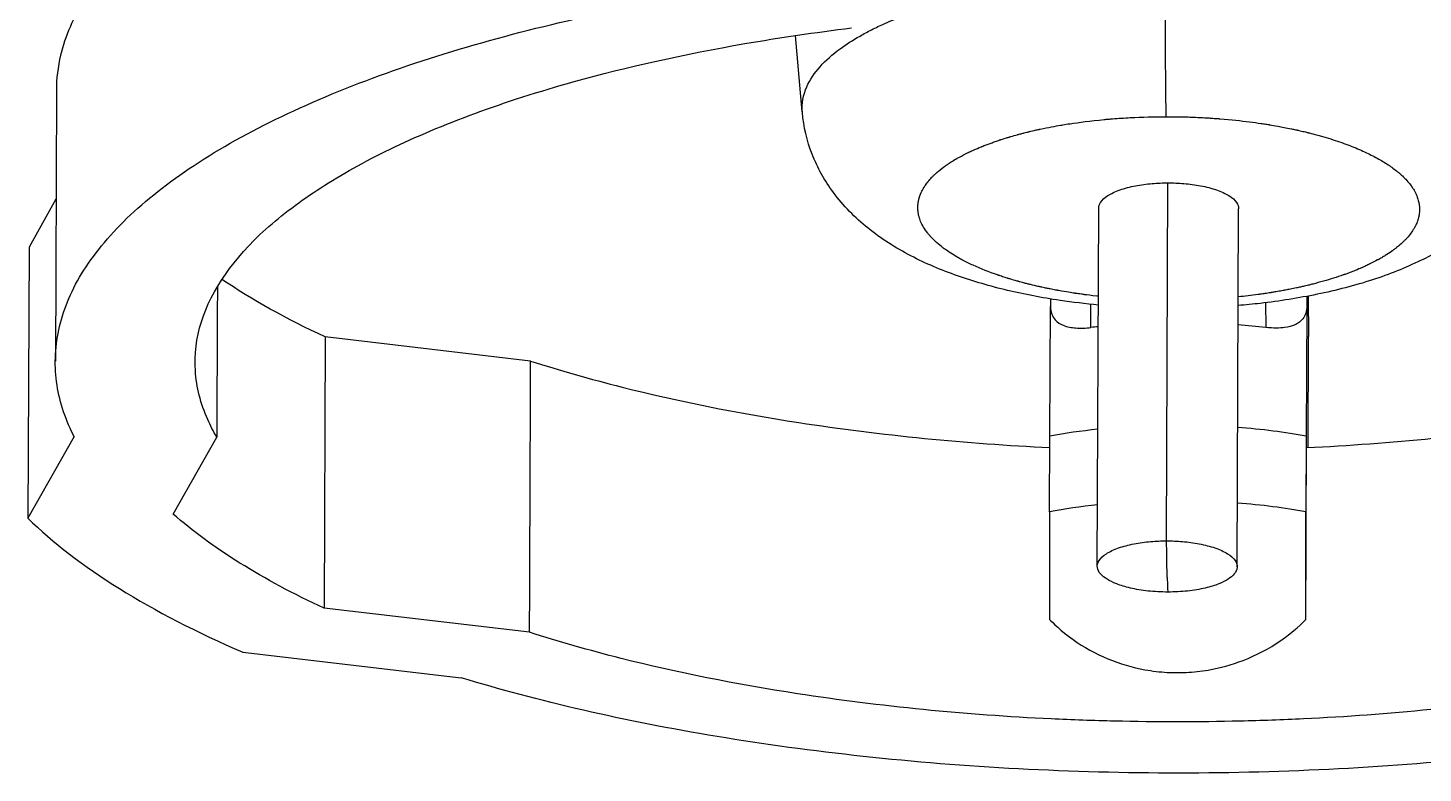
# Model space of a CAD drawing. Header units: millimetres. Extents: x 48717 to 75522, y 76128 to 88842.
# Drawn here: x 59709.5 to 59829.3, y 81555.5 to 81619.4 of the extents above; entities that cross this region are included whole.
import ezdxf

# ---------------------------------------------------------------- set-up
doc = ezdxf.new("R2010")
doc.units = ezdxf.units.MM
doc.layers.add('Top (Plan) View2-DV90-S1B-002a', color=140, linetype='Continuous')

# ---------------------------------------------------------------- blocks, each defined once
blk = doc.blocks.new('*U874')
at = {"layer": 'Top (Plan) View2-DV90-S1B-002a', "color": 0, "linetype": 'ByBlock', "lineweight": -2}
for p, q in [((59775.98, 81612.2), (59775.4, 81618.74)), ((59711.97, 81614.07), (59711.88, 81590.8)), ((59807.25, 81575.39), (59807.37, 81606.1)), ((59711.93, 81604.69), (59709.62, 81600.6)), ((59801.3, 81573.22), (59801.43, 81603.93)), ((59813.31, 81573.17), (59813.43, 81603.88)), ((59709.62, 81600.6), (59709.53, 81577.34)), ((59797.28, 81596.15), (59797.28, 81595.49)), ((59800.76, 81593.69), (59800.75, 81595.69)), ((59815.75, 81595.82), (59815.76, 81593.69)), ((59819.28, 81596.37), (59819.28, 81595.51)), ((59819.41, 81596.39), (59819.44, 81592.93)), ((59797.24, 81584.41), (59797.28, 81595.5)), ((59819.28, 81595.51), (59819.24, 81584.41)), ((59735.04, 81592.88), (59734.95, 81569.62)), ((59752.67, 81590.82), (59735.04, 81592.88)), ((59819.4, 81583.4), (59819.44, 81592.93)), ((59713.49, 81584.34), (59709.53, 81577.34)), ((59722, 81577.69), (59725.74, 81584.29)), ((59797.21, 81577.89), (59797.24, 81584.41)), ((59819.24, 81584.41), (59819.21, 81577.89)), ((59819.24, 81576.88), (59819.26, 81583.39)), ((59752.58, 81567.55), (59734.95, 81569.62)), ((59727.97, 81565.84), (59746.7, 81563.65))]:
    blk.add_line(p, q, dxfattribs=at)
at = {"layer": 'Top (Plan) View2-DV90-S1B-002a', "color": 0, "linetype": 'ByBlock', "lineweight": -2, "extrusion": (0, 0, -1)}
for centre, end_param in [((59767.78, 81605.25), -0.708809), ((59767.69, 81581.98), -0.5642)]:
    blk.add_ellipse(centre, major_axis=(-51.98, 8.17), ratio=0.402931, start_param=-0.954329, end_param=end_param, dxfattribs=at)
at = {"layer": 'Top (Plan) View2-DV90-S1B-002a', "color": 0, "linetype": 'ByBlock', "lineweight": -2}
for points, knots in [([(59719.46, 81627.55), (59719.1, 81627.24), (59718.76, 81626.93), (59716.77, 81625.06), (59715.43, 81623.47), (59713.41, 81620.27), (59712.71, 81618.65), (59712.09, 81616.05), (59711.97, 81615.05), (59711.97, 81614.07)], [2.5941271, 2.5941271, 2.5941271, 2.5941271, 2.6531414, 2.6531414, 2.9479349, 2.9479349, 3.2427284, 3.2427284, 3.4275355, 3.4275355, 3.4275355, 3.4275355]), ([(59713.49, 81584.34), (59713.46, 81584.4), (59713.43, 81584.45), (59712.68, 81585.98), (59712.19, 81587.5), (59711.78, 81590.6), (59711.86, 81592.19), (59712.62, 81595.39), (59713.31, 81597), (59715.34, 81600.2), (59716.68, 81601.8), (59719.98, 81604.91), (59721.95, 81606.42), (59726.48, 81609.34), (59729.03, 81610.74), (59734.63, 81613.36), (59737.67, 81614.6), (59744.14, 81616.87), (59747.57, 81617.91), (59754.67, 81619.78), (59758.34, 81620.61), (59765.96, 81622.08), (59769.9, 81622.72), (59773.85, 81623.24)], [-3.843407, -3.843407, -3.843407, -3.843407, -3.832315, -3.832315, -3.537522, -3.537522, -3.242728, -3.242728, -2.947935, -2.947935, -2.653141, -2.653141, -2.358348, -2.358348, -2.063554, -2.063554, -1.768761, -1.768761, -1.473967, -1.473967, -1.179174, -1.179174, -0.873245, -0.873245, -0.873245, -0.873245]), ([(59775.99, 81612.14), (59775.92, 81612.9), (59776.3, 81614.91), (59778.35, 81617.09), (59780.59, 81618.52), (59781.92, 81619.24), (59783.78, 81620.12), (59787.39, 81621.48), (59793.91, 81623.01), (59801.1, 81623.8), (59805.65, 81623.92), (59807.16, 81623.92)], [0.2405012, 0.2405012, 0.2405012, 0.2405012, 0.2708333, 0.3229167, 0.34375, 0.3541667, 0.3645833, 0.3958333, 0.4375, 0.4791667, 0.5000039, 0.5000039, 0.5000039, 0.5000039]), ([(59807.22, 81611.78), (59807.21, 81612.2), (59807.2, 81612.81), (59807.19, 81613.65), (59807.19, 81614.07), (59807.18, 81614.54), (59807.18, 81615.05), (59807.17, 81615.82), (59807.17, 81616.68), (59807.16, 81617.59), (59807.16, 81618.5), (59807.16, 81619.45), (59807.16, 81620.39), (59807.16, 81621.63), (59807.16, 81622.85), (59807.16, 81623.92)], [0.0001055, 0.0001055, 0.0001055, 0.0001055, 0.25, 0.25, 0.25, 0.375, 0.375, 0.375, 0.5625, 0.5625, 0.5625, 0.75, 0.75, 0.75, 1, 1, 1, 1]), ([(59725.73, 81584.29), (59725.44, 81584.79), (59725.18, 81585.29), (59724.35, 81587.18), (59723.99, 81588.58), (59723.81, 81591.38), (59723.98, 81592.79), (59725.28, 81596.94), (59727.19, 81599.64), (59730.64, 81602.75), (59731.38, 81603.35), (59733.74, 81605.13), (59735.49, 81606.26), (59738.46, 81607.91), (59739.5, 81608.46), (59742.82, 81610.06), (59745.25, 81611.09), (59750.53, 81613.03), (59753.38, 81613.95), (59760.94, 81616.05), (59765.87, 81617.15), (59774.03, 81618.56), (59777.09, 81619.01), (59780.21, 81619.39)], [1.300813, 1.300813, 1.300813, 1.300813, 1.481966, 1.481966, 1.975955, 1.975955, 2.469944, 2.469944, 3.457922, 3.457922, 3.704916, 3.704916, 4.198905, 4.198905, 4.445899, 4.445899, 4.939888, 4.939888, 5.433877, 5.433877, 6.17486, 6.17486, 6.602891, 6.602891, 6.602891, 6.602891]), ([(59801.4, 81595.62), (59800.28, 81595.73), (59799.18, 81595.86), (59796.56, 81596.25), (59795.05, 81596.53), (59792.11, 81597.23), (59790.68, 81597.65), (59787.91, 81598.62), (59786.57, 81599.18), (59783.99, 81600.53), (59782.75, 81601.31), (59780.51, 81603.11), (59779.51, 81604.12), (59777.92, 81606.27), (59777.29, 81607.38), (59776.39, 81609.7), (59776.1, 81610.93), (59775.99, 81612.14)], [6.316601, 6.316601, 6.316601, 6.316601, 9.725564, 9.725564, 14.625373, 14.625373, 19.685527, 19.685527, 24.919221, 24.919221, 30.419013, 30.419013, 35.657745, 35.657745, 40.137902, 40.137902, 44.392826, 44.392826, 44.392826, 44.392826]), ([(59801.4, 81596.37), (59801.35, 81596.37), (59801.3, 81596.38), (59801.26, 81596.38), (59800.77, 81596.44), (59800.43, 81596.48), (59800.25, 81596.51), (59800.23, 81596.51), (59800.21, 81596.51), (59800.19, 81596.51), (59800.18, 81596.52), (59800.18, 81596.52), (59800.17, 81596.52), (59800.17, 81596.52), (59800.16, 81596.52), (59800.16, 81596.52), (59800.16, 81596.52), (59800.16, 81596.52), (59800.15, 81596.52), (59800.15, 81596.52), (59800.15, 81596.52), (59800.15, 81596.52), (59800.15, 81596.52), (59800.15, 81596.52), (59800.15, 81596.52), (59800.15, 81596.52), (59800.15, 81596.52), (59800.15, 81596.52), (59800.14, 81596.52), (59800.1, 81596.53), (59800.08, 81596.53), (59800.03, 81596.54), (59799.99, 81596.54), (59799.95, 81596.55), (59799.74, 81596.58), (59799.59, 81596.6), (59799.5, 81596.61), (59799.44, 81596.62), (59799.41, 81596.62), (59799.41, 81596.62), (59799.41, 81596.62), (59799.4, 81596.63), (59799.4, 81596.63), (59799.39, 81596.63), (59799.38, 81596.63), (59799.38, 81596.63), (59799.36, 81596.63), (59799.34, 81596.63), (59799.32, 81596.64), (59799.13, 81596.67), (59798.68, 81596.74), (59798, 81596.86), (59797.98, 81596.86), (59797.96, 81596.87), (59797.95, 81596.87), (59797.94, 81596.87), (59797.93, 81596.87), (59797.93, 81596.87), (59797.92, 81596.87), (59797.92, 81596.87), (59797.91, 81596.88), (59797.89, 81596.88), (59797.87, 81596.88), (59797.85, 81596.89), (59797.82, 81596.89), (59797.78, 81596.9), (59797.75, 81596.91), (59797.74, 81596.91), (59797.74, 81596.91), (59797.73, 81596.91), (59797.57, 81596.94), (59797.41, 81596.97), (59797.26, 81597), (59797.21, 81597.01), (59797.17, 81597.02), (59797.13, 81597.03), (59797.01, 81597.05), (59796.9, 81597.07), (59796.78, 81597.1), (59796.7, 81597.12), (59796.62, 81597.13), (59796.55, 81597.15), (59796.51, 81597.16), (59796.47, 81597.17), (59796.43, 81597.17), (59796.39, 81597.18), (59796.35, 81597.19), (59796.32, 81597.2), (59796.3, 81597.2), (59796.3, 81597.2), (59796.3, 81597.2), (59796.21, 81597.22), (59796.02, 81597.27), (59795.73, 81597.34), (59795.68, 81597.35), (59795.62, 81597.36), (59795.56, 81597.38), (59795.53, 81597.38), (59795.5, 81597.39), (59795.47, 81597.4), (59795.46, 81597.4), (59795.44, 81597.41), (59795.43, 81597.41), (59795.42, 81597.41), (59795.41, 81597.41), (59795.41, 81597.42), (59795.4, 81597.42), (59795.4, 81597.42), (59795.39, 81597.42), (59795.39, 81597.42), (59795.38, 81597.42), (59795.38, 81597.42), (59795.28, 81597.45), (59795.17, 81597.47), (59795.08, 81597.5), (59795.07, 81597.5), (59795.07, 81597.5), (59795.07, 81597.5), (59795.01, 81597.52), (59794.95, 81597.53), (59794.89, 81597.55), (59794.82, 81597.57), (59794.74, 81597.59), (59794.67, 81597.61), (59794.64, 81597.62), (59794.6, 81597.63), (59794.57, 81597.63), (59794.55, 81597.64), (59794.54, 81597.64), (59794.52, 81597.65), (59794.51, 81597.65), (59794.51, 81597.65), (59794.5, 81597.66), (59794.49, 81597.66), (59794.49, 81597.66), (59794.48, 81597.66), (59794.47, 81597.66), (59794.47, 81597.66), (59794.47, 81597.66), (59794.46, 81597.67), (59794.42, 81597.68), (59794.35, 81597.7), (59794.23, 81597.73), (59794.05, 81597.78), (59793.79, 81597.86), (59793.76, 81597.87), (59793.72, 81597.88), (59793.69, 81597.89), (59793.68, 81597.9), (59793.66, 81597.9), (59793.64, 81597.91), (59793.63, 81597.91), (59793.63, 81597.91), (59793.62, 81597.91), (59793.61, 81597.91), (59793.61, 81597.92), (59793.6, 81597.92), (59793.6, 81597.92), (59793.59, 81597.92), (59793.59, 81597.92), (59793.46, 81597.96), (59793.33, 81598), (59793.18, 81598.05), (59793.11, 81598.07), (59793.04, 81598.1), (59792.97, 81598.12), (59792.93, 81598.14), (59792.89, 81598.15), (59792.86, 81598.16), (59792.84, 81598.17), (59792.82, 81598.17), (59792.8, 81598.18), (59792.79, 81598.18), (59792.78, 81598.19), (59792.77, 81598.19), (59792.76, 81598.19), (59792.75, 81598.2), (59792.74, 81598.2), (59792.02, 81598.45), (59791.32, 81598.72), (59790.65, 81599.03), (59790.34, 81599.17), (59790.04, 81599.32), (59789.74, 81599.48), (59789.63, 81599.54), (59789.52, 81599.6), (59789.4, 81599.66), (59789.39, 81599.67), (59789.38, 81599.68), (59789.36, 81599.69), (59789.35, 81599.69), (59789.35, 81599.7), (59789.34, 81599.7), (59789.33, 81599.71), (59789.32, 81599.71), (59789.31, 81599.72), (59789.28, 81599.74), (59789.24, 81599.76), (59789.21, 81599.77), (59789.14, 81599.81), (59789.08, 81599.85), (59789.02, 81599.89), (59788.6, 81600.15), (59788.3, 81600.36), (59788.09, 81600.51), (59788.06, 81600.54), (59788.03, 81600.56), (59788, 81600.58), (59787.87, 81600.68), (59787.7, 81600.82), (59787.51, 81600.99), (59787.39, 81601.1), (59787.25, 81601.23), (59787.12, 81601.37), (59787.1, 81601.39), (59787.08, 81601.41), (59787.06, 81601.43), (59787.05, 81601.44), (59787.05, 81601.44), (59787.05, 81601.44), (59787.05, 81601.44), (59787.04, 81601.45), (59787.04, 81601.45), (59787.04, 81601.45), (59787.03, 81601.46), (59787.03, 81601.46), (59787.02, 81601.47), (59787.01, 81601.48), (59787.01, 81601.49), (59786.98, 81601.52), (59786.95, 81601.55), (59786.92, 81601.59), (59786.86, 81601.66), (59786.8, 81601.73), (59786.75, 81601.79), (59786.48, 81602.14), (59786.28, 81602.47), (59786.14, 81602.8), (59786.11, 81602.87), (59786.09, 81602.94), (59786.07, 81603.01), (59786.05, 81603.05), (59786.04, 81603.1), (59786.02, 81603.14), (59786.02, 81603.14), (59786.02, 81603.15), (59786.02, 81603.15), (59786, 81603.24), (59785.97, 81603.32), (59785.96, 81603.41), (59785.95, 81603.45), (59785.94, 81603.49), (59785.94, 81603.53), (59785.94, 81603.53), (59785.94, 81603.53), (59785.94, 81603.53), (59785.94, 81603.53), (59785.94, 81603.53), (59785.94, 81603.53), (59785.94, 81603.53), (59785.94, 81603.53), (59785.94, 81603.54), (59785.94, 81603.54), (59785.93, 81603.55), (59785.93, 81603.56), (59785.93, 81603.61), (59785.91, 81603.71), (59785.9, 81603.86), (59785.9, 81603.86), (59785.9, 81603.86), (59785.9, 81603.87), (59785.9, 81603.87), (59785.9, 81603.87), (59785.9, 81603.88), (59785.9, 81603.88), (59785.9, 81603.89), (59785.9, 81603.89), (59785.9, 81603.9), (59785.9, 81603.91), (59785.9, 81603.92), (59785.9, 81603.92), (59785.9, 81603.92), (59785.9, 81603.93), (59785.9, 81603.96), (59785.9, 81604), (59785.9, 81604.03), (59785.9, 81604.07), (59785.9, 81604.1), (59785.9, 81604.13), (59785.9, 81604.14), (59785.91, 81604.16), (59785.91, 81604.17), (59785.91, 81604.18), (59785.91, 81604.18), (59785.91, 81604.19), (59785.91, 81604.19), (59785.91, 81604.2), (59785.91, 81604.2), (59785.91, 81604.2), (59785.91, 81604.2), (59785.91, 81604.2), (59785.91, 81604.21), (59785.91, 81604.21), (59785.91, 81604.21), (59785.92, 81604.32), (59785.93, 81604.43), (59785.95, 81604.53), (59785.96, 81604.56), (59785.96, 81604.58), (59785.97, 81604.6), (59785.97, 81604.63), (59785.98, 81604.66), (59785.99, 81604.7), (59785.99, 81604.71), (59786, 81604.72), (59786, 81604.73), (59786, 81604.73), (59786, 81604.73), (59786, 81604.73), (59786, 81604.73), (59786, 81604.73), (59786, 81604.73), (59786, 81604.74), (59786, 81604.74), (59786.01, 81604.75), (59786.02, 81604.81), (59786.05, 81604.94), (59786.13, 81605.13), (59786.14, 81605.15), (59786.14, 81605.16), (59786.15, 81605.18), (59786.16, 81605.19), (59786.16, 81605.2), (59786.16, 81605.21), (59786.16, 81605.21), (59786.17, 81605.22), (59786.17, 81605.22), (59786.17, 81605.23), (59786.17, 81605.23), (59786.17, 81605.23), (59786.18, 81605.24), (59786.18, 81605.24), (59786.18, 81605.24), (59786.18, 81605.25), (59786.19, 81605.26), (59786.19, 81605.27), (59786.21, 81605.31), (59786.22, 81605.34), (59786.24, 81605.38), (59786.27, 81605.44), (59786.31, 81605.51), (59786.34, 81605.56), (59786.36, 81605.59), (59786.37, 81605.62), (59786.39, 81605.64), (59786.39, 81605.66), (59786.4, 81605.67), (59786.41, 81605.68), (59786.41, 81605.69), (59786.42, 81605.69), (59786.42, 81605.7), (59786.42, 81605.7), (59786.42, 81605.71), (59786.43, 81605.71), (59786.43, 81605.71), (59786.43, 81605.71), (59786.43, 81605.71), (59786.43, 81605.72), (59786.43, 81605.72), (59786.43, 81605.72), (59786.44, 81605.73), (59786.45, 81605.74), (59786.46, 81605.76), (59786.53, 81605.87), (59786.6, 81605.97), (59786.68, 81606.07), (59786.7, 81606.1), (59786.72, 81606.13), (59786.74, 81606.16), (59786.75, 81606.17), (59786.75, 81606.17), (59786.76, 81606.18), (59786.76, 81606.18), (59786.76, 81606.18), (59786.76, 81606.18), (59786.76, 81606.19), (59786.77, 81606.19), (59786.77, 81606.19), (59786.77, 81606.2), (59786.77, 81606.2), (59786.78, 81606.2), (59786.78, 81606.2), (59786.78, 81606.21), (59786.78, 81606.21), (59786.8, 81606.23), (59786.82, 81606.25), (59786.84, 81606.28), (59786.98, 81606.44), (59787.08, 81606.55), (59787.14, 81606.61), (59787.14, 81606.62), (59787.15, 81606.62), (59787.16, 81606.63), (59787.16, 81606.63), (59787.16, 81606.63), (59787.16, 81606.63), (59787.16, 81606.63), (59787.16, 81606.64), (59787.17, 81606.64), (59787.17, 81606.65), (59787.18, 81606.65), (59787.19, 81606.66), (59787.22, 81606.69), (59787.24, 81606.72), (59787.27, 81606.74), (59787.33, 81606.8), (59787.38, 81606.85), (59787.44, 81606.9), (59787.45, 81606.91), (59787.46, 81606.92), (59787.47, 81606.93), (59787.49, 81606.95), (59787.51, 81606.96), (59787.53, 81606.98), (59787.55, 81607), (59787.56, 81607.01), (59787.58, 81607.02), (59787.59, 81607.03), (59787.6, 81607.05), (59787.62, 81607.06), (59787.62, 81607.06), (59787.62, 81607.06), (59787.62, 81607.06), (59787.67, 81607.1), (59787.86, 81607.27), (59788.23, 81607.54), (59788.23, 81607.54), (59788.23, 81607.54), (59788.23, 81607.54), (59788.26, 81607.56), (59788.28, 81607.58), (59788.31, 81607.59), (59788.32, 81607.6), (59788.34, 81607.62), (59788.35, 81607.63), (59788.36, 81607.63), (59788.37, 81607.64), (59788.38, 81607.64), (59788.38, 81607.64), (59788.38, 81607.65), (59788.39, 81607.65), (59788.39, 81607.65), (59788.39, 81607.65), (59788.4, 81607.66), (59788.4, 81607.66), (59788.4, 81607.66), (59788.41, 81607.66), (59788.48, 81607.71), (59788.57, 81607.77), (59788.68, 81607.85), (59788.8, 81607.92), (59788.93, 81608), (59789.09, 81608.1), (59789.11, 81608.11), (59789.12, 81608.12), (59789.14, 81608.13), (59789.16, 81608.14), (59789.19, 81608.15), (59789.21, 81608.17), (59789.23, 81608.18), (59789.24, 81608.18), (59789.25, 81608.19), (59789.26, 81608.19), (59789.27, 81608.2), (59789.27, 81608.2), (59789.28, 81608.21), (59789.29, 81608.21), (59789.29, 81608.21), (59789.53, 81608.35), (59789.76, 81608.47), (59789.98, 81608.58), (59790.02, 81608.6), (59790.06, 81608.62), (59790.1, 81608.64), (59790.14, 81608.66), (59790.18, 81608.68), (59790.22, 81608.7), (59790.25, 81608.71), (59790.27, 81608.72), (59790.29, 81608.73), (59790.3, 81608.74), (59790.31, 81608.74), (59790.32, 81608.75), (59790.32, 81608.75), (59790.33, 81608.75), (59790.34, 81608.75), (59790.34, 81608.76), (59790.34, 81608.76), (59790.34, 81608.76), (59790.35, 81608.76), (59790.35, 81608.76), (59790.35, 81608.76), (59790.53, 81608.85), (59790.85, 81609), (59791.36, 81609.2), (59791.36, 81609.2), (59791.36, 81609.21), (59791.36, 81609.21), (59791.4, 81609.22), (59791.43, 81609.23), (59791.47, 81609.25), (59791.49, 81609.26), (59791.51, 81609.26), (59791.53, 81609.27), (59791.54, 81609.28), (59791.55, 81609.28), (59791.56, 81609.28), (59791.56, 81609.29), (59791.57, 81609.29), (59791.57, 81609.29), (59791.58, 81609.29), (59791.58, 81609.29), (59791.58, 81609.29), (59791.58, 81609.29), (59791.59, 81609.29), (59791.59, 81609.3), (59791.81, 81609.38), (59792.04, 81609.47), (59792.28, 81609.55), (59792.4, 81609.6), (59792.52, 81609.64), (59792.64, 81609.68), (59792.7, 81609.7), (59792.76, 81609.72), (59792.82, 81609.74), (59792.83, 81609.75), (59792.83, 81609.75), (59792.83, 81609.75), (59792.86, 81609.76), (59792.89, 81609.77), (59792.92, 81609.78), (59792.93, 81609.78), (59792.95, 81609.79), (59792.96, 81609.79), (59792.98, 81609.8), (59792.99, 81609.8), (59793, 81609.8), (59793.01, 81609.81), (59793.01, 81609.81), (59793.01, 81609.81), (59793.05, 81609.82), (59793.22, 81609.87), (59793.52, 81609.97), (59793.55, 81609.98), (59793.58, 81609.99), (59793.62, 81610), (59793.64, 81610), (59793.67, 81610.01), (59793.7, 81610.02), (59793.71, 81610.03), (59793.73, 81610.03), (59793.74, 81610.03), (59793.75, 81610.04), (59793.76, 81610.04), (59793.77, 81610.04), (59793.77, 81610.04), (59793.77, 81610.04), (59793.78, 81610.04), (59793.78, 81610.05), (59793.79, 81610.05), (59793.79, 81610.05), (59793.82, 81610.06), (59793.84, 81610.06), (59793.87, 81610.07), (59794.08, 81610.13), (59794.27, 81610.19), (59794.44, 81610.23), (59794.47, 81610.24), (59794.5, 81610.25), (59794.53, 81610.26), (59794.54, 81610.26), (59794.56, 81610.26), (59794.57, 81610.27), (59794.58, 81610.27), (59794.59, 81610.27), (59794.59, 81610.27), (59794.6, 81610.28), (59794.6, 81610.28), (59794.61, 81610.28), (59794.67, 81610.29), (59794.72, 81610.31), (59794.78, 81610.32), (59794.86, 81610.35), (59794.95, 81610.37), (59795.04, 81610.39), (59795.12, 81610.41), (59795.19, 81610.43), (59795.26, 81610.45), (59795.3, 81610.46), (59795.34, 81610.47), (59795.37, 81610.47), (59795.41, 81610.48), (59795.44, 81610.49), (59795.48, 81610.5), (59795.49, 81610.5), (59795.5, 81610.5), (59795.51, 81610.51), (59795.62, 81610.53), (59795.8, 81610.58), (59796.07, 81610.64), (59796.12, 81610.65), (59796.17, 81610.66), (59796.22, 81610.67), (59796.25, 81610.68), (59796.28, 81610.68), (59796.31, 81610.69), (59796.32, 81610.69), (59796.34, 81610.7), (59796.35, 81610.7), (59796.36, 81610.7), (59796.36, 81610.7), (59796.37, 81610.7), (59796.38, 81610.71), (59796.39, 81610.71), (59796.39, 81610.71), (59797.12, 81610.86), (59797.72, 81610.97), (59798.16, 81611.05), (59798.22, 81611.06), (59798.28, 81611.07), (59798.34, 81611.08), (59798.53, 81611.11), (59798.75, 81611.15), (59798.99, 81611.18), (59799.72, 81611.29), (59800.68, 81611.42), (59801.9, 81611.54), (59802.01, 81611.55), (59802.13, 81611.56), (59802.25, 81611.57), (59802.31, 81611.58), (59802.37, 81611.58), (59802.44, 81611.59), (59802.47, 81611.59), (59802.5, 81611.59), (59802.53, 81611.59), (59802.54, 81611.59), (59802.56, 81611.6), (59802.58, 81611.6), (59802.58, 81611.6), (59802.59, 81611.6), (59802.6, 81611.6), (59802.61, 81611.6), (59802.62, 81611.6), (59802.62, 81611.6), (59803.12, 81611.64), (59803.63, 81611.67), (59804.13, 81611.7), (59805.15, 81611.76), (59806.19, 81611.78), (59807.22, 81611.78)], [0.0505044, 0.0505044, 0.0505044, 0.0505044, 0.0513458, 0.0513458, 0.0513458, 0.060547, 0.060547, 0.060547, 0.0615236, 0.0615236, 0.0615236, 0.0620118, 0.0620118, 0.0620118, 0.062256, 0.062256, 0.062256, 0.0623706, 0.0623706, 0.0623706, 0.062428, 0.062428, 0.062428, 0.0624567, 0.0624567, 0.0624567, 0.0624853, 0.0624853, 0.0624853, 0.062788, 0.062788, 0.062788, 0.0633459, 0.0633459, 0.0633459, 0.0664064, 0.0664064, 0.0664064, 0.0683595, 0.0683595, 0.0683595, 0.0688478, 0.0688478, 0.0688478, 0.0693361, 0.0693361, 0.0693361, 0.0703126, 0.0703126, 0.0703126, 0.0800783, 0.0800783, 0.0800783, 0.0803224, 0.0803224, 0.0803224, 0.0804445, 0.0804445, 0.0804445, 0.0805666, 0.0805666, 0.0805666, 0.0810548, 0.0810548, 0.0810548, 0.0819047, 0.0819047, 0.0819047, 0.0820314, 0.0820314, 0.0820314, 0.0859377, 0.0859377, 0.0859377, 0.0869958, 0.0869958, 0.0869958, 0.0898439, 0.0898439, 0.0898439, 0.091797, 0.091797, 0.091797, 0.0927736, 0.0927736, 0.0927736, 0.0936891, 0.0936891, 0.0936891, 0.0940592, 0.0940592, 0.0940592, 0.0996096, 0.0996096, 0.0996096, 0.1005861, 0.1005861, 0.1005861, 0.1010744, 0.1010744, 0.1010744, 0.1013185, 0.1013185, 0.1013185, 0.1014406, 0.1014406, 0.1014406, 0.1015017, 0.1015017, 0.1015017, 0.1015627, 0.1015627, 0.1015627, 0.1039283, 0.1039283, 0.1039283, 0.1039964, 0.1039964, 0.1039964, 0.1054689, 0.1054689, 0.1054689, 0.1074221, 0.1074221, 0.1074221, 0.1083986, 0.1083986, 0.1083986, 0.1088869, 0.1088869, 0.1088869, 0.1091311, 0.1091311, 0.1091311, 0.1093142, 0.1093142, 0.1093142, 0.1094844, 0.1094844, 0.1094844, 0.112038, 0.112038, 0.112038, 0.1162112, 0.1162112, 0.1162112, 0.1166994, 0.1166994, 0.1166994, 0.1169436, 0.1169436, 0.1169436, 0.1170656, 0.1170656, 0.1170656, 0.1171267, 0.1171267, 0.1171267, 0.1171877, 0.1171877, 0.1171877, 0.121094, 0.121094, 0.121094, 0.1230471, 0.1230471, 0.1230471, 0.1240237, 0.1240237, 0.1240237, 0.124512, 0.124512, 0.124512, 0.1247561, 0.1247561, 0.1247561, 0.1250002, 0.1250002, 0.1250002, 0.1462859, 0.1462859, 0.1462859, 0.1562503, 0.1562503, 0.1562503, 0.1601565, 0.1601565, 0.1601565, 0.1606448, 0.1606448, 0.1606448, 0.160889, 0.160889, 0.160889, 0.1611331, 0.1611331, 0.1611331, 0.1621097, 0.1621097, 0.1621097, 0.1640628, 0.1640628, 0.1640628, 0.1777347, 0.1777347, 0.1777347, 0.1796878, 0.1796878, 0.1796878, 0.1891039, 0.1891039, 0.1891039, 0.1953129, 0.1953129, 0.1953129, 0.1962894, 0.1962894, 0.1962894, 0.1964115, 0.1964115, 0.1964115, 0.1965336, 0.1965336, 0.1965336, 0.1967777, 0.1967777, 0.1967777, 0.197266, 0.197266, 0.197266, 0.1992191, 0.1992191, 0.1992191, 0.2031254, 0.2031254, 0.2031254, 0.2226567, 0.2226567, 0.2226567, 0.2265629, 0.2265629, 0.2265629, 0.2291689, 0.2291689, 0.2291689, 0.2293016, 0.2293016, 0.2293016, 0.2343754, 0.2343754, 0.2343754, 0.2365727, 0.2365727, 0.2365727, 0.2366948, 0.2366948, 0.2366948, 0.2368168, 0.2368168, 0.2368168, 0.2373051, 0.2373051, 0.2373051, 0.2382817, 0.2382817, 0.2382817, 0.2431645, 0.2431645, 0.2431645, 0.2432866, 0.2432866, 0.2432866, 0.2434087, 0.2434087, 0.2434087, 0.2436528, 0.2436528, 0.2436528, 0.2441411, 0.2441411, 0.2441411, 0.2442112, 0.2442112, 0.2442112, 0.2460942, 0.2460942, 0.2460942, 0.2480473, 0.2480473, 0.2480473, 0.2490239, 0.2490239, 0.2490239, 0.2495122, 0.2495122, 0.2495122, 0.2497563, 0.2497563, 0.2497563, 0.2498784, 0.2498784, 0.2498784, 0.2500005, 0.2500005, 0.2500005, 0.2565041, 0.2565041, 0.2565041, 0.257813, 0.257813, 0.257813, 0.2597661, 0.2597661, 0.2597661, 0.2603765, 0.2603765, 0.2603765, 0.2605596, 0.2605596, 0.2605596, 0.2607427, 0.2607427, 0.2607427, 0.2617192, 0.2617192, 0.2617192, 0.2695318, 0.2695318, 0.2695318, 0.2702163, 0.2702163, 0.2702163, 0.2705083, 0.2705083, 0.2705083, 0.2707525, 0.2707525, 0.2707525, 0.2708377, 0.2708377, 0.2708377, 0.2709966, 0.2709966, 0.2709966, 0.2714849, 0.2714849, 0.2714849, 0.273438, 0.273438, 0.273438, 0.2773443, 0.2773443, 0.2773443, 0.2792974, 0.2792974, 0.2792974, 0.280274, 0.280274, 0.280274, 0.2807622, 0.2807622, 0.2807622, 0.2810064, 0.2810064, 0.2810064, 0.2811285, 0.2811285, 0.2811285, 0.2812505, 0.2812505, 0.2812505, 0.2820907, 0.2820907, 0.2820907, 0.289063, 0.289063, 0.289063, 0.2910162, 0.2910162, 0.2910162, 0.2915044, 0.2915044, 0.2915044, 0.2916265, 0.2916265, 0.2916265, 0.2917486, 0.2917486, 0.2917486, 0.2918905, 0.2918905, 0.2918905, 0.2919927, 0.2919927, 0.2919927, 0.2929693, 0.2929693, 0.2929693, 0.3007818, 0.3007818, 0.3007818, 0.3017584, 0.3017584, 0.3017584, 0.3020025, 0.3020025, 0.3020025, 0.3022467, 0.3022467, 0.3022467, 0.3027349, 0.3027349, 0.3027349, 0.3046881, 0.3046881, 0.3046881, 0.3085943, 0.3085943, 0.3085943, 0.3091634, 0.3091634, 0.3091634, 0.3105475, 0.3105475, 0.3105475, 0.311524, 0.311524, 0.311524, 0.3124395, 0.3124395, 0.3124395, 0.3126541, 0.3126541, 0.3126541, 0.3261725, 0.3261725, 0.3261725, 0.3262513, 0.3262513, 0.3262513, 0.327149, 0.327149, 0.327149, 0.3276373, 0.3276373, 0.3276373, 0.3278815, 0.3278815, 0.3278815, 0.3280035, 0.3280035, 0.3280035, 0.3280951, 0.3280951, 0.3280951, 0.3282989, 0.3282989, 0.3282989, 0.3346155, 0.3346155, 0.3346155, 0.3411774, 0.3411774, 0.3411774, 0.3417975, 0.3417975, 0.3417975, 0.3427741, 0.3427741, 0.3427741, 0.3432624, 0.3432624, 0.3432624, 0.3435065, 0.3435065, 0.3435065, 0.3437506, 0.3437506, 0.3437506, 0.353712, 0.353712, 0.353712, 0.3554694, 0.3554694, 0.3554694, 0.3574225, 0.3574225, 0.3574225, 0.3583991, 0.3583991, 0.3583991, 0.3588618, 0.3588618, 0.3588618, 0.3591315, 0.3591315, 0.3591315, 0.3592536, 0.3592536, 0.3592536, 0.3593757, 0.3593757, 0.3593757, 0.3730476, 0.3730476, 0.3730476, 0.373111, 0.373111, 0.373111, 0.3740241, 0.3740241, 0.3740241, 0.3745124, 0.3745124, 0.3745124, 0.3747566, 0.3747566, 0.3747566, 0.3748786, 0.3748786, 0.3748786, 0.3749397, 0.3749397, 0.3749397, 0.3750007, 0.3750007, 0.3750007, 0.3828132, 0.3828132, 0.3828132, 0.3867195, 0.3867195, 0.3867195, 0.3886726, 0.3886726, 0.3886726, 0.3887956, 0.3887956, 0.3887956, 0.3896492, 0.3896492, 0.3896492, 0.3901374, 0.3901374, 0.3901374, 0.3905647, 0.3905647, 0.3905647, 0.3907616, 0.3907616, 0.3907616, 0.3968672, 0.3968672, 0.3968672, 0.3974617, 0.3974617, 0.3974617, 0.39795, 0.39795, 0.39795, 0.3981941, 0.3981941, 0.3981941, 0.3983162, 0.3983162, 0.3983162, 0.3983772, 0.3983772, 0.3983772, 0.3984382, 0.3984382, 0.3984382, 0.3991136, 0.3991136, 0.3991136, 0.4042976, 0.4042976, 0.4042976, 0.4052742, 0.4052742, 0.4052742, 0.4057625, 0.4057625, 0.4057625, 0.4060066, 0.4060066, 0.4060066, 0.4062508, 0.4062508, 0.4062508, 0.4077442, 0.4077442, 0.4077442, 0.410157, 0.410157, 0.410157, 0.4121101, 0.4121101, 0.4121101, 0.4130867, 0.4130867, 0.4130867, 0.4140022, 0.4140022, 0.4140022, 0.4144897, 0.4144897, 0.4144897, 0.4199227, 0.4199227, 0.4199227, 0.4208992, 0.4208992, 0.4208992, 0.4213875, 0.4213875, 0.4213875, 0.4216316, 0.4216316, 0.4216316, 0.4217537, 0.4217537, 0.4217537, 0.4218758, 0.4218758, 0.4218758, 0.4355477, 0.4355477, 0.4355477, 0.4374906, 0.4374906, 0.4374906, 0.4443143, 0.4443143, 0.4443143, 0.4648446, 0.4648446, 0.4648446, 0.4667977, 0.4667977, 0.4667977, 0.4677743, 0.4677743, 0.4677743, 0.4682626, 0.4682626, 0.4682626, 0.4685067, 0.4685067, 0.4685067, 0.4686288, 0.4686288, 0.4686288, 0.4687509, 0.4687509, 0.4687509, 0.4791641, 0.4791641, 0.4791641, 0.5000009, 0.5000009, 0.5000009, 0.5000009]), ([(59807.22, 81611.78), (59807.61, 81611.78), (59808.19, 81611.78), (59808.87, 81611.76), (59809.21, 81611.75), (59809.38, 81611.74), (59809.47, 81611.74), (59809.52, 81611.74), (59809.55, 81611.74), (59809.55, 81611.74), (59809.59, 81611.74), (59809.81, 81611.73), (59810.38, 81611.7), (59810.62, 81611.69), (59811.03, 81611.66), (59811.18, 81611.65), (59811.41, 81611.63), (59811.53, 81611.62), (59811.68, 81611.61), (59811.76, 81611.61), (59811.8, 81611.6), (59811.81, 81611.6), (59811.82, 81611.6), (59811.83, 81611.6), (59812.8, 81611.52), (59813.64, 81611.43), (59814.71, 81611.29), (59815.04, 81611.25), (59815.49, 81611.18), (59815.63, 81611.16), (59815.83, 81611.13), (59815.93, 81611.11), (59816.04, 81611.1), (59816.09, 81611.09), (59816.12, 81611.08), (59816.13, 81611.08), (59816.14, 81611.08), (59816.14, 81611.08), (59816.28, 81611.05), (59816.51, 81611.02), (59817.12, 81610.91), (59817.51, 81610.83), (59818.08, 81610.71), (59818.2, 81610.69), (59818.34, 81610.66), (59818.35, 81610.66), (59818.38, 81610.65), (59818.39, 81610.65), (59818.43, 81610.64), (59818.49, 81610.63), (59818.72, 81610.57), (59818.92, 81610.53), (59819.13, 81610.48), (59819.24, 81610.45), (59819.34, 81610.43), (59819.39, 81610.41), (59819.4, 81610.41), (59819.44, 81610.4), (59819.6, 81610.36), (59819.9, 81610.28), (59820.19, 81610.21), (59820.48, 81610.13), (59820.61, 81610.09), (59821.02, 81609.97), (59821.28, 81609.89), (59822.05, 81609.64), (59822.54, 81609.47), (59823.44, 81609.12), (59823.86, 81608.94), (59824.64, 81608.58), (59825, 81608.4), (59825.67, 81608.03), (59825.98, 81607.85), (59826.55, 81607.46), (59826.82, 81607.27), (59827.14, 81607.01), (59827.23, 81606.93), (59827.33, 81606.84), (59827.39, 81606.78), (59827.42, 81606.76), (59827.44, 81606.74), (59827.44, 81606.74), (59827.46, 81606.72), (59827.5, 81606.68), (59827.59, 81606.6), (59827.62, 81606.57), (59827.67, 81606.52), (59827.7, 81606.49), (59827.74, 81606.45), (59827.75, 81606.44), (59827.76, 81606.42), (59827.77, 81606.42), (59827.92, 81606.26), (59828.03, 81606.12), (59828.17, 81605.95), (59828.21, 81605.89), (59828.26, 81605.82), (59828.28, 81605.79), (59828.31, 81605.75), (59828.32, 81605.73), (59828.33, 81605.73), (59828.33, 81605.72), (59828.33, 81605.72), (59828.33, 81605.72), (59828.36, 81605.67), (59828.42, 81605.59), (59828.53, 81605.41), (59828.56, 81605.34), (59828.62, 81605.21), (59828.65, 81605.17), (59828.68, 81605.1), (59828.69, 81605.07), (59828.71, 81605.03), (59828.72, 81605), (59828.72, 81604.99), (59828.72, 81604.99), (59828.73, 81604.98), (59828.73, 81604.98), (59828.78, 81604.86), (59828.84, 81604.66), (59828.89, 81604.44), (59828.92, 81604.32), (59828.93, 81604.26), (59828.93, 81604.23), (59828.93, 81604.21), (59828.93, 81604.21), (59828.94, 81604.18), (59828.96, 81604.06), (59828.96, 81603.83), (59828.96, 81603.8), (59828.96, 81603.77), (59828.96, 81603.76), (59828.96, 81603.75), (59828.96, 81603.75), (59828.96, 81603.74), (59828.96, 81603.73), (59828.95, 81603.67), (59828.95, 81603.62), (59828.94, 81603.5), (59828.93, 81603.44), (59828.92, 81603.35), (59828.91, 81603.33), (59828.91, 81603.3), (59828.91, 81603.3), (59828.91, 81603.3), (59828.91, 81603.3), (59828.91, 81603.29), (59828.91, 81603.29), (59828.9, 81603.27), (59828.89, 81603.22), (59828.89, 81603.18), (59828.86, 81603.06), (59828.83, 81602.96), (59828.74, 81602.71), (59828.69, 81602.58), (59828.62, 81602.44), (59828.6, 81602.41), (59828.59, 81602.38), (59828.58, 81602.37), (59828.58, 81602.37), (59828.58, 81602.37), (59828.58, 81602.37), (59828.58, 81602.36), (59828.57, 81602.34), (59828.54, 81602.28), (59828.43, 81602.09), (59828.23, 81601.79), (59827.96, 81601.45), (59827.74, 81601.22), (59827.61, 81601.09), (59827.54, 81601.02), (59827.5, 81600.99), (59827.5, 81600.99), (59827.5, 81600.98), (59827.43, 81600.92), (59827.2, 81600.72), (59827.11, 81600.64), (59826.93, 81600.5), (59826.86, 81600.45), (59826.75, 81600.36), (59826.69, 81600.32), (59826.62, 81600.27), (59826.58, 81600.24), (59826.56, 81600.23), (59826.55, 81600.22), (59826.55, 81600.22), (59826.55, 81600.22), (59826.39, 81600.11), (59826.22, 81599.99), (59825.92, 81599.81), (59825.82, 81599.75), (59825.66, 81599.65), (59825.57, 81599.6), (59825.47, 81599.55), (59825.42, 81599.52), (59825.4, 81599.5), (59825.38, 81599.5), (59825.37, 81599.49), (59825.15, 81599.37), (59824.93, 81599.26), (59824.59, 81599.09), (59824.47, 81599.03), (59824.29, 81598.95), (59824.2, 81598.91), (59824.09, 81598.86), (59824.03, 81598.83), (59824, 81598.82), (59823.98, 81598.81), (59823.98, 81598.81), (59823.86, 81598.76), (59823.68, 81598.68), (59823.3, 81598.53), (59823.15, 81598.47), (59822.9, 81598.37), (59822.81, 81598.34), (59822.67, 81598.29), (59822.6, 81598.26), (59822.51, 81598.23), (59822.46, 81598.22), (59822.44, 81598.21), (59822.43, 81598.2), (59822.42, 81598.2), (59822.42, 81598.2), (59821.87, 81598.01), (59821.3, 81597.83), (59820.42, 81597.58), (59820.12, 81597.5), (59819.76, 81597.41), (59819.7, 81597.39), (59819.64, 81597.38), (59819.64, 81597.38), (59819.63, 81597.38), (59819.63, 81597.37), (59819.6, 81597.37), (59819.55, 81597.35), (59819.4, 81597.32), (59819.25, 81597.28), (59818.97, 81597.22), (59818.87, 81597.19), (59818.69, 81597.15), (59818.63, 81597.14), (59818.5, 81597.11), (59818.46, 81597.1), (59818.21, 81597.05), (59818.04, 81597.01), (59817.72, 81596.95), (59817.59, 81596.93), (59817.45, 81596.9), (59817.43, 81596.9), (59817.41, 81596.89), (59817.4, 81596.89), (59817.39, 81596.89), (59817.34, 81596.88), (59817.22, 81596.86), (59816.94, 81596.81), (59816.6, 81596.75), (59816.35, 81596.71), (59816.25, 81596.69), (59816.25, 81596.69), (59816.25, 81596.69), (59816.23, 81596.69), (59816.21, 81596.68), (59816.13, 81596.67), (59816, 81596.65), (59815.73, 81596.61), (59815.62, 81596.59), (59815.44, 81596.57), (59815.35, 81596.55), (59815.23, 81596.54), (59815.16, 81596.53), (59815.13, 81596.52), (59815.11, 81596.52), (59815.1, 81596.52), (59815.1, 81596.52), (59814.53, 81596.44), (59813.96, 81596.38), (59813.4, 81596.32)], [0.5000009, 0.5000009, 0.5000009, 0.5000009, 0.5078134, 0.5117197, 0.5136728, 0.5146493, 0.5151376, 0.5155954, 0.5155954, 0.5156259, 0.5156259, 0.5234384, 0.5234384, 0.5273446, 0.5273446, 0.5292978, 0.5292978, 0.5302743, 0.5307626, 0.5310067, 0.5311288, 0.5311898, 0.5311898, 0.5312509, 0.5312509, 0.5468758, 0.5468758, 0.5546883, 0.5546883, 0.5585946, 0.5585946, 0.5605477, 0.5615243, 0.5620125, 0.5622567, 0.5623787, 0.5623787, 0.5625008, 0.5625008, 0.5703133, 0.5703133, 0.5781258, 0.5781258, 0.5800789, 0.5800789, 0.580323, 0.580323, 0.5805672, 0.5805672, 0.5810555, 0.582032, 0.5859383, 0.5859383, 0.5878914, 0.588868, 0.588868, 0.5893562, 0.5893562, 0.5898445, 0.5937508, 0.597657, 0.597657, 0.6015632, 0.6015632, 0.6093757, 0.6093757, 0.6250007, 0.6250007, 0.6406257, 0.6406257, 0.6562506, 0.6562506, 0.6718756, 0.6718756, 0.6875006, 0.6875006, 0.6914068, 0.6933599, 0.6943365, 0.695252, 0.695252, 0.6953131, 0.6953131, 0.6992193, 0.6992193, 0.7011724, 0.7011724, 0.702149, 0.7026373, 0.7028814, 0.7028814, 0.7031256, 0.7031256, 0.710938, 0.710938, 0.7148443, 0.7148443, 0.7167974, 0.717774, 0.7182622, 0.7185064, 0.7186285, 0.7186285, 0.7187505, 0.7187505, 0.726563, 0.726563, 0.7304693, 0.7304693, 0.7324224, 0.7324224, 0.7333989, 0.7338872, 0.7341314, 0.7342534, 0.7343145, 0.7343145, 0.7343755, 0.7343755, 0.742188, 0.7460942, 0.7480473, 0.7490239, 0.7499394, 0.7499394, 0.7500005, 0.7500005, 0.757813, 0.757813, 0.7587895, 0.7587895, 0.7589116, 0.7589116, 0.7590337, 0.7590337, 0.7592778, 0.7597661, 0.7617192, 0.7617192, 0.7656254, 0.7656254, 0.7675786, 0.7675786, 0.7678227, 0.7678227, 0.7678837, 0.7678837, 0.7679448, 0.7680668, 0.7685551, 0.7695317, 0.7695317, 0.7734379, 0.7734379, 0.7812504, 0.7812504, 0.7851566, 0.7851566, 0.7856449, 0.785706, 0.785706, 0.785767, 0.785767, 0.7861332, 0.7871098, 0.7890629, 0.7968754, 0.8046879, 0.8085941, 0.8105472, 0.8124698, 0.8124698, 0.8125003, 0.8125003, 0.8203128, 0.8203128, 0.8242191, 0.8242191, 0.8261722, 0.8261722, 0.8271488, 0.827637, 0.8278812, 0.8280032, 0.8280948, 0.8280948, 0.8281253, 0.8281253, 0.8359378, 0.8359378, 0.839844, 0.839844, 0.8417972, 0.8427737, 0.843262, 0.8435062, 0.8435062, 0.8437503, 0.8437503, 0.8515628, 0.8515628, 0.855469, 0.855469, 0.8574221, 0.8583987, 0.858887, 0.8593142, 0.8593142, 0.8593753, 0.8593753, 0.8671877, 0.8671877, 0.871094, 0.871094, 0.8730471, 0.8730471, 0.8740237, 0.874512, 0.8747561, 0.8748782, 0.8749392, 0.8749392, 0.8750002, 0.8750002, 0.8906252, 0.8906252, 0.8984377, 0.8984377, 0.8999025, 0.8999025, 0.9000246, 0.9000246, 0.9001467, 0.9003908, 0.9023439, 0.9023439, 0.9062502, 0.9062502, 0.9082033, 0.9082033, 0.9091799, 0.9091799, 0.9101564, 0.9101564, 0.9140627, 0.9140627, 0.9179689, 0.9179689, 0.9184572, 0.9187013, 0.9187013, 0.9189455, 0.9189455, 0.919922, 0.9218751, 0.9257814, 0.9281007, 0.9281007, 0.9282228, 0.9282228, 0.9287111, 0.9296876, 0.9296876, 0.9335939, 0.9335939, 0.935547, 0.935547, 0.9365236, 0.9370118, 0.937256, 0.937378, 0.9374696, 0.9374696, 0.9375001, 0.9375001, 0.9512914, 0.9512914, 0.9512914, 0.9512914]), ([(59838.93, 81611.88), (59838.84, 81610.86), (59838.61, 81609.82), (59837.92, 81607.86), (59837.47, 81606.94), (59836.35, 81605.15), (59835.67, 81604.31), (59834.15, 81602.73), (59833.28, 81602.01), (59831.33, 81600.63), (59830.22, 81600), (59827.75, 81598.8), (59826.37, 81598.25), (59823.41, 81597.29), (59821.82, 81596.88), (59818.6, 81596.22), (59816.97, 81595.96), (59814.67, 81595.69), (59814.03, 81595.63), (59813.4, 81595.58)], [0, 0, 0, 0, 3.595616, 3.595616, 7.244067, 7.244067, 11.146589, 11.146589, 15.357044, 15.357044, 20.11068, 20.11068, 25.431503, 25.431503, 30.924207, 30.924207, 36.128577, 36.128577, 38.083433, 38.083433, 38.083433, 38.083433]), ([(59801.43, 81603.93), (59801.43, 81604.09), (59801.48, 81604.26), (59801.71, 81604.62), (59801.92, 81604.82), (59802.49, 81605.19), (59802.85, 81605.35), (59803.66, 81605.64), (59804.11, 81605.76), (59805.05, 81605.94), (59805.54, 81606), (59806.47, 81606.08), (59806.92, 81606.1), (59807.37, 81606.1)], [1.2114052, 1.2114052, 1.2114052, 1.2114052, 1.2657294, 1.2657294, 1.3323468, 1.3323468, 1.3989641, 1.3989641, 1.4655815, 1.4655815, 1.5321988, 1.5321988, 1.5988161, 1.5988161, 1.5988161, 1.5988161]), ([(59807.37, 81606.1), (59807.82, 81606.1), (59808.27, 81606.08), (59809.21, 81606), (59809.7, 81605.94), (59810.65, 81605.76), (59811.11, 81605.64), (59811.94, 81605.35), (59812.3, 81605.19), (59812.89, 81604.82), (59813.11, 81604.62), (59813.37, 81604.24), (59813.43, 81604.06), (59813.43, 81603.88)], [0, 0, 0, 0, 0.0666173, 0.0666173, 0.1332347, 0.1332347, 0.199852, 0.199852, 0.2664694, 0.2664694, 0.3330867, 0.3330867, 0.3928322, 0.3928322, 0.3928322, 0.3928322]), ([(59797.28, 81595.49), (59797.28, 81595.26), (59797.32, 81595.04), (59797.46, 81594.66), (59797.56, 81594.49), (59797.87, 81594.14), (59798.11, 81593.99), (59798.73, 81593.74), (59799.11, 81593.68), (59799.86, 81593.62), (59800.31, 81593.64), (59800.76, 81593.69)], [-0.4351039, -0.4351039, -0.4351039, -0.4351039, -0.3787489, -0.3787489, -0.3244141, -0.3244141, -0.247307, -0.247307, -0.1414224, -0.1414224, 0, 0, 0, 0]), ([(59819.28, 81595.51), (59819.28, 81595.3), (59819.25, 81595.1), (59819.14, 81594.74), (59819.05, 81594.58), (59818.78, 81594.23), (59818.57, 81594.08), (59818.04, 81593.82), (59817.71, 81593.73), (59816.98, 81593.63), (59816.44, 81593.62), (59815.76, 81593.69)], [0, 0, 0, 0, 0.0668671, 0.0668671, 0.1294366, 0.1294366, 0.2230373, 0.2230373, 0.3358807, 0.3358807, 0.469553, 0.469553, 0.469553, 0.469553]), ([(59752.58, 81567.55), (59752.6, 81571.43), (59752.61, 81575.31), (59752.64, 81583.06), (59752.66, 81586.94), (59752.67, 81590.82)], [0, 0, 0, 0, 1.25, 1.25, 2.5, 2.5, 2.5, 2.5]), ([(59752.67, 81590.82), (59755.16, 81590.02), (59757.79, 81589.27), (59765.28, 81587.38), (59770.39, 81586.36), (59779.21, 81585), (59782.82, 81584.55), (59790.04, 81583.83), (59793.65, 81583.57), (59797.23, 81583.4)], [-6.602891, -6.602891, -6.602891, -6.602891, -6.17486, -6.17486, -5.433877, -5.433877, -4.939888, -4.939888, -4.45463, -4.45463, -4.45463, -4.45463]), ([(59819.26, 81583.39), (59826.5, 81583.75), (59833.79, 81584.46), (59844.24, 81586.08), (59847.65, 81586.72), (59854.2, 81588.16), (59857.33, 81588.96), (59861.37, 81590.15), (59862.43, 81590.48), (59863.47, 81590.82)], [-3.450597, -3.450597, -3.450597, -3.450597, -2.469944, -2.469944, -1.975955, -1.975955, -1.481966, -1.481966, -1.300825, -1.300825, -1.300825, -1.300825]), ([(59797.21, 81577.89), (59797.21, 81576.78), (59797.2, 81575.27), (59797.2, 81572.04), (59797.2, 81570.43), (59797.2, 81568.66)], [-1.277344, -1.277344, -1.277344, -1.277344, -0.545448, -0.545448, 0, 0, 0, 0]), ([(59819.2, 81568.66), (59819.2, 81570.43), (59819.2, 81572.04), (59819.2, 81575.27), (59819.21, 81576.78), (59819.21, 81577.89)], [-0.6264189, -0.6264189, -0.6264189, -0.6264189, -0.3589308, -0.3589308, 0, 0, 0, 0]), ([(59709.53, 81577.34), (59711.65, 81575.25), (59714.3, 81573.22), (59720.47, 81569.37), (59724.02, 81567.54), (59727.97, 81565.84)], [-3.64303, -3.64303, -3.64303, -3.64303, -1.821515, -1.821515, 0, 0, 0, 0]), ([(59819.2, 81568.66), (59819.21, 81570.03), (59819.21, 81571.4), (59819.23, 81574.14), (59819.23, 81575.51), (59819.24, 81576.88)], [-0.882854, -0.882854, -0.882854, -0.882854, -0.4414237, -0.4414237, -0.0000016, -0.0000016, -0.0000016, -0.0000016]), ([(59807.3, 81572.26), (59807.3, 81572.45), (59807.28, 81573.27), (59807.26, 81574.4), (59807.25, 81575.39)], [0, 0, 0, 0, 0.25, 1, 1, 1, 1]), ([(59807.3, 81572.26), (59807.31, 81572.08), (59807.33, 81571.41), (59807.35, 81571.06), (59807.36, 81571)], [0, 0, 0, 0, 0.25, 1, 1, 1, 1]), ([(59797.2, 81568.66), (59797.46, 81568.39), (59798.15, 81567.69), (59800.15, 81566.27), (59801.16, 81565.71), (59803.24, 81564.85), (59804.31, 81564.54), (59806.03, 81564.22), (59806.67, 81564.15), (59807.85, 81564.08), (59808.39, 81564.08), (59809.56, 81564.13), (59810.19, 81564.2), (59811.84, 81564.49), (59812.85, 81564.76), (59814.96, 81565.58), (59816.05, 81566.15), (59818.2, 81567.63), (59818.93, 81568.38), (59819.2, 81568.66)], [0.0000306, 0.0000306, 0.0000306, 0.0000306, 0.113944, 0.113944, 0.2126323, 0.2126323, 0.3072869, 0.3072869, 0.3626238, 0.3626238, 0.4086978, 0.4086978, 0.4625818, 0.4625818, 0.5520161, 0.5520161, 0.6564547, 0.6564547, 0.7774575, 0.7774575, 0.7774575, 0.7774575]), ([(59863.37, 81567.55), (59862.34, 81567.22), (59861.28, 81566.89), (59857.24, 81565.69), (59854.1, 81564.89), (59847.55, 81563.45), (59844.14, 81562.82), (59833.64, 81561.19), (59826.29, 81560.47), (59817.19, 81560.03), (59815.37, 81559.97), (59809.96, 81559.84), (59806.4, 81559.84), (59800.98, 81559.97), (59799.16, 81560.03), (59793.68, 81560.29), (59790.01, 81560.56), (59782.73, 81561.28), (59779.11, 81561.73), (59770.29, 81563.09), (59765.19, 81564.11), (59757.69, 81566), (59755.07, 81566.75), (59752.58, 81567.55)], [1.300813, 1.300813, 1.300813, 1.300813, 1.481966, 1.481966, 1.975955, 1.975955, 2.469944, 2.469944, 3.457922, 3.457922, 3.704916, 3.704916, 4.198905, 4.198905, 4.445899, 4.445899, 4.939888, 4.939888, 5.433877, 5.433877, 6.17486, 6.17486, 6.602891, 6.602891, 6.602891, 6.602891]), ([(59869.46, 81563.65), (59869.34, 81563.61), (59869.23, 81563.57), (59866.01, 81562.59), (59862.66, 81561.69), (59855.52, 81560.03), (59851.73, 81559.27), (59843.77, 81557.94), (59839.6, 81557.37), (59830.98, 81556.43), (59826.53, 81556.07), (59817.49, 81555.59), (59812.89, 81555.47), (59803.69, 81555.47), (59799.09, 81555.59), (59790.02, 81556.07), (59785.55, 81556.43), (59776.89, 81557.37), (59772.69, 81557.94), (59764.66, 81559.27), (59760.82, 81560.03), (59753.46, 81561.72), (59749.95, 81562.65), (59746.7, 81563.65)], [-3.843407, -3.843407, -3.843407, -3.843407, -3.832315, -3.832315, -3.537522, -3.537522, -3.242728, -3.242728, -2.947935, -2.947935, -2.653141, -2.653141, -2.358348, -2.358348, -2.063554, -2.063554, -1.768761, -1.768761, -1.473967, -1.473967, -1.179174, -1.179174, -0.873245, -0.873245, -0.873245, -0.873245])]:
    blk.add_open_spline(points, degree=3, knots=knots, dxfattribs=at)
for points in [[(59725.79, 81597.2), (59725.77, 81592.89), (59725.75, 81588.59), (59725.73, 81584.29)], [(59801.39, 81593.76), (59801.18, 81593.74), (59800.97, 81593.72), (59800.76, 81593.69)], [(59815.76, 81593.69), (59814.98, 81593.78), (59814.19, 81593.85), (59813.39, 81593.91)], [(59797.24, 81584.41), (59798.53, 81584.65), (59799.91, 81584.84), (59801.35, 81584.99)], [(59813.35, 81585.15), (59815.42, 81584.99), (59817.42, 81584.74), (59819.24, 81584.41)], [(59801.33, 81578.48), (59799.89, 81578.33), (59798.5, 81578.13), (59797.21, 81577.89)], [(59819.21, 81577.89), (59817.39, 81578.22), (59815.4, 81578.47), (59813.33, 81578.63)], [(59807.36, 81571), (59806.79, 81571), (59805.63, 81571.06), (59804.1, 81571.32), (59802.9, 81571.69), (59802.1, 81572.09), (59801.53, 81572.54), (59801.24, 81573.1), (59801.38, 81573.71), (59802.01, 81574.31), (59803.08, 81574.81), (59804.44, 81575.16), (59805.9, 81575.36), (59806.8, 81575.39), (59807.25, 81575.39)], [(59807.25, 81575.39), (59807.7, 81575.39), (59808.6, 81575.36), (59810.07, 81575.16), (59811.44, 81574.81), (59812.55, 81574.31), (59813.21, 81573.71), (59813.37, 81573.1), (59813.11, 81572.54), (59812.57, 81572.09), (59811.79, 81571.69), (59810.61, 81571.32), (59809.09, 81571.06), (59807.94, 81571), (59807.36, 81571)]]:
    blk.add_open_spline(points, degree=3, dxfattribs=at)

msp = doc.modelspace()

# ---------------------------------------------------------------- block references
at = {"layer": 'Top (Plan) View2-DV90-S1B-002a'}
msp.add_blockref('*U874', (0, 0), dxfattribs=at)

doc.saveas('drawing.dxf')
